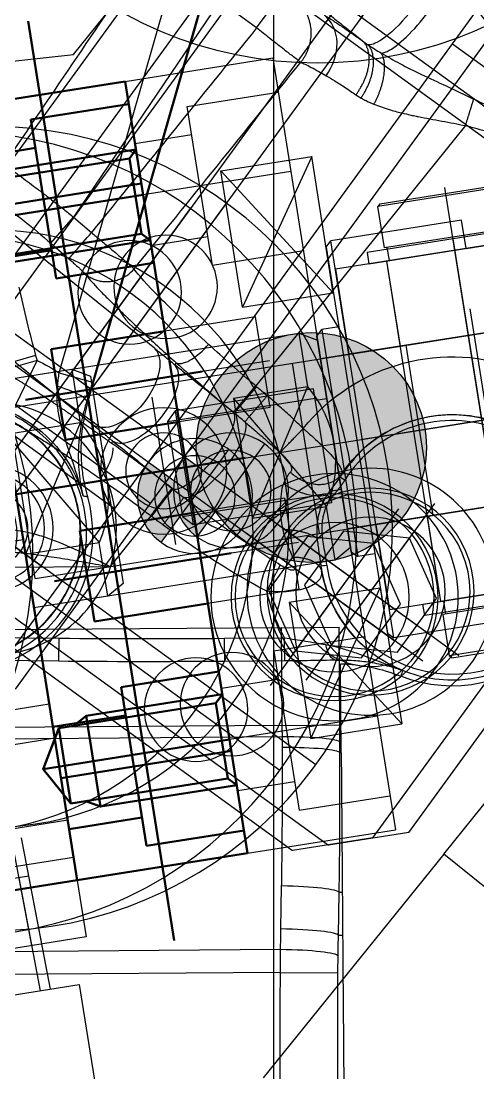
# Model space of a CAD drawing. Header units: millimetres. Extents: x 10462777 to 22643323, y 453826 to 1389191.
# Drawn here: x 11287716.8 to 11287756.5, y 585116.4 to 585207.9 of the extents above; entities that cross this region are included whole.
import ezdxf

# ---------------------------------------------------------------- set-up
doc = ezdxf.new("R2010")
doc.units = ezdxf.units.MM
doc.header["$LTSCALE"] = 200
doc.header["$MEASUREMENT"] = 0
for name, pattern in [('CENTER', [2, 1.25, -0.25, 0.25, -0.25]), ('HIDDEN', [3.75, 2.5, -1.25]), ('PHANTOM', [2.5, 1.25, -0.25, 0.25, -0.25, 0.25, -0.25])]:
    doc.linetypes.add(name, pattern=pattern)
doc.layers.get('0').update_dxf_attribs({"linetype": 'CONTINUOUS'})
for name, color, linetype in [('1', 1, 'CENTER'), ('5', 4, 'CONTINUOUS'), ('CDQ2A50-25DC-A93L', 7, 'CONTINUOUS'), ('CENTER', 1, 'CONTINUOUS'), ('CL', 3, 'CONTINUOUS'), ('DR1431-08-006-000', 7, 'CONTINUOUS'), ('DR1431-08-007-000', 7, 'CONTINUOUS'), ('DR1431-08-008-000', 7, 'CONTINUOUS'), ('DR1431-08-009-000', 7, 'CONTINUOUS'), ('DR1431-08-010-000', 7, 'CONTINUOUS'), ('DR1433-A-002-023-000', 7, 'CONTINUOUS'), ('DR1438-001-008-000', 7, 'CONTINUOUS'), ('DR1501-002-005-002', 7, 'CONTINUOUS'), ('HIDDEN', 7, 'HIDDEN'), ('HL', 2, 'HIDDEN'), ('S12', 7, 'CONTINUOUS'), ('THIN', 3, 'CONTINUOUS')]:
    doc.layers.add(name, color=color, linetype=linetype)
doc.layers.add('DR1431-08-005-000', color=7, linetype='CONTINUOUS', lineweight=50)
doc.layers.add('LAYOUT', color=8, linetype='CONTINUOUS', lineweight=25)

# ---------------------------------------------------------------- blocks, each defined once
blk = doc.blocks.new('A$C63343886')
at = {"layer": 'DR1438-001-008-000'}
for p, q in [((622.734, 584.645, 41.999), (597.734, 584.645, 41.999)), ((622.734, 434.645, 41.999), (622.734, 584.645, 41.999)), ((622.734, 584.645, 41.999), (634.734, 584.645, 41.999))]:
    blk.add_line(p, q, dxfattribs=at)
blk = doc.blocks.new('A$C321A0869')
at = {"layer": '1', "color": 155, "linetype": 'Continuous'}
for p, q in [((161.9, 286.122), (175.728, 248.128)), ((176.447, 246.485), (162.021, 286.122)), ((158.694, 258.125), (158.694, 285.091)), ((172.896, 247.097), (159.067, 285.091)), ((172.896, 247.097), (175.728, 248.128)), ((170.361, 247.124), (167.327, 243.24)), ((170.721, 246.842), (167.686, 242.959)), ((170.361, 247.124), (170.721, 246.842)), ((171.63, 241.898), (170.721, 246.842)), ((410.507, 206.072), (410.507, 236.687)), ((401.949, 206.072), (401.949, 235.354)), ((437.615, 220.598), (414.992, 218.709)), ((437.789, 216.648), (437.615, 220.598)), ((411.98, 218.817), (411.907, 216.756)), ((411.98, 218.817), (414.992, 218.709)), ((414.992, 218.709), (414.919, 216.648)), ((437.789, 216.648), (441.803, 216.824)), ((393.279, 197.167), (384.392, 208.029)), ((398.505, 182.208), (380.407, 204.319)), ((410.717, 203.81), (410.5, 203.81)), ((381.705, 201.718), (385.668, 196.693)), ((384.089, 195.448), (380.126, 200.473)), ((391.927, 176.823), (373.829, 198.935)), ((391.155, 176.195), (373.059, 198.304)), ((398.967, 197.167), (393.279, 197.167)), ((398.968, 197.093), (398.967, 197.167)), ((401.982, 197.15), (398.968, 197.092)), ((413.488, 197.092), (410.474, 197.15)), ((410.476, 197.225), (413.489, 197.167)), ((413.489, 197.167), (413.488, 197.093)), ((442.569, 197.167), (413.489, 197.167)), ((384.089, 195.448), (385.668, 196.693)), ((376.643, 164.7), (357.547, 188.03)), ((375.085, 163.461), (356.146, 186.6)), ((393.129, 184.212), (394.685, 185.486)), ((394.685, 185.486), (397.985, 181.453)), ((396.429, 180.18), (393.129, 184.212)), ((391.927, 176.823), (398.505, 182.208)), ((398.505, 182.208), (401.67, 178.341)), ((396.429, 180.18), (397.985, 181.453)), ((395.091, 172.956), (401.67, 178.341)), ((391.927, 176.823), (395.091, 172.956)), ((390.434, 175.609), (391.155, 176.195)), ((393.286, 171.338), (399.247, 176.217)), ((393.214, 171.427), (393.935, 172.013)), ((393.286, 171.338), (393.214, 171.427)), ((378.064, 165.808), (381.014, 168.102)), ((375.085, 163.461), (378.189, 159.545)), ((380.759, 161.559), (383.709, 163.852)), ((383.882, 163.641), (383.709, 163.852)), ((380.991, 161.275), (380.759, 161.559))]:
    blk.add_line(p, q, dxfattribs=at)
at = {"layer": '1', "color": 155, "linetype": 'Continuous', "extrusion": (0, 0, -1)}
for centre, radius, start, end in [((-173.75, 230.365), 16.754, 79.58259, 87.079), ((-173.75, 230.365), 11.727, 79.58261, 127.51495), ((-413.27, 175.035), 16.578, 89.74274, 162.67563), ((-413.27, 175.035), 11.551, 84.57648, 207.30075), ((-413.27, 175.035), 16.578, 22.77816, 37.8291), ((-413.27, 175.035), 11.551, 343.12477, 40.76765), ((-413.27, 175.035), 12.072, 207.51949, 342.906)]:
    blk.add_arc(centre, radius, start, end, dxfattribs=at)
at = {"layer": '1', "color": 155, "linetype": 'Continuous'}
for centre, radius, start, end in [((173.75, 230.365), 12.072, 282.30196, 51.58255), ((413.27, 175.035), 11.035, 137.03953, 96.82671)]:
    blk.add_arc(centre, radius, start, end, dxfattribs=at)
for centre, major_axis, ratio, start_param, end_param in [((447.474, 207.162), (4.78, 0), 0.267644, 3.42552, 5.851881), ((390.77, 175.88), (-3.153, 3.88), 0.099503, 3.176673, 4.712736), ((390.049, 175.294), (-3.153, 3.88), 0.099503, 3.176673, 4.712736), ((380.629, 167.786), (-3.068, 3.948), 0.099472, 3.176665, 4.7149), ((377.679, 165.493), (-3.068, 3.948), 0.099472, 3.176665, 4.7149), ((376.258, 164.385), (-3.082, 3.937), 0.099481, 3.176668, 4.714543)]:
    blk.add_ellipse(centre, major_axis=major_axis, ratio=ratio, start_param=start_param, end_param=end_param, dxfattribs=at)
for points, degree in [([(165.688, 251.059), (167.278, 249.705), (168.778, 248.36), (170.361, 247.124)], 3), ([(176.317, 246.483), (176.447, 246.485)], 1), ([(162.825, 231.917), (162.751, 231.398), (162.678, 230.361), (162.79, 228.79), (163.123, 227.258), (163.67, 225.785), (164.419, 224.405), (165.356, 223.145), (166.462, 222.03), (167.715, 221.083), (169.089, 220.322), (170.556, 219.764), (172.088, 219.418), (173.654, 219.293), (175.221, 219.391), (176.759, 219.71), (178.236, 220.242), (179.623, 220.979), (180.892, 221.904), (182.017, 223), (182.976, 224.243), (183.749, 225.61), (184.321, 227.072), (184.68, 228.601), (184.82, 230.165), (184.737, 231.733), (184.433, 233.274), (183.914, 234.756), (183.19, 236.15), (182.277, 237.427), (181.192, 238.563), (179.957, 239.533), (178.598, 240.319), (177.141, 240.905), (175.616, 241.278), (174.052, 241.432), (172.485, 241.364), (170.938, 241.073), (169.952, 240.739), (169.468, 240.535)], 3), ([(180.891, 239.667), (181.011, 239.718), (181.131, 239.771), (181.251, 239.823)], 3), ([(437.273, 228.161), (429.766, 227.534), (422.259, 226.908), (414.752, 226.281)], 3), ([(414.752, 226.281), (414.765, 226.157), (414.789, 225.864), (414.825, 225.291), (414.859, 224.597), (414.89, 223.794), (414.919, 222.896), (414.944, 221.92), (414.965, 220.884), (414.981, 219.807), (414.989, 219.075), (414.992, 218.709)], 3), ([(411.976, 223.561), (412.014, 223.213), (412.057, 221.902), (412.017, 219.845), (411.98, 218.817)], 3), ([(411.907, 216.756), (411.902, 216.629), (411.892, 216.38), (411.873, 216.012), (411.852, 215.673), (411.829, 215.371), (411.805, 215.119), (411.781, 214.924), (411.766, 214.839), (411.758, 214.807)], 3), ([(437.789, 216.648), (430.165, 216.648), (422.542, 216.648), (414.919, 216.648)], 3), ([(411.758, 214.807), (411.715, 214.628), (411.629, 214.191), (411.494, 213.291), (411.357, 212.167), (411.221, 210.833), (411.087, 209.309), (410.957, 207.616), (410.832, 205.773), (410.755, 204.477), (410.717, 203.81)], 3), ([(414.77, 211.778), (422.47, 211.778), (430.171, 211.778), (437.871, 211.778)], 3), ([(442.696, 208.784), (442.708, 208.585), (442.72, 208.386), (442.731, 208.187)], 3), ([(401.956, 203.81), (401.949, 204.965), (401.949, 206.072)], 2), ([(438.678, 206.27), (438.683, 206.212), (438.694, 206.097), (438.715, 205.921), (438.732, 205.803), (438.741, 205.744)], 3), ([(401.644, 205.421), (401.692, 204.635), (401.739, 203.81)], 2), ([(438.741, 205.744), (438.761, 205.621), (438.807, 205.369), (438.9, 204.968), (438.979, 204.683), (439.023, 204.537)], 3), ([(401.706, 203.687), (401.724, 203.729), (401.735, 203.77), (401.739, 203.81)], 3), ([(401.739, 203.81), (401.956, 203.81)], 1), ([(413.489, 197.167), (413.532, 199.025), (413.613, 200.883), (413.729, 202.613)], 3), ([(445.412, 195.777), (445.18, 196.516), (444.985, 197.283), (444.811, 198.061)], 3), ([(399.001, 195.838), (398.997, 195.976), (398.988, 196.252), (398.977, 196.67), (398.971, 196.951), (398.968, 197.093)], 3), ([(401.981, 197.221), (401.981, 197.197), (401.981, 197.174), (401.981, 197.15)], 3), ([(401.981, 197.15), (401.986, 196.746), (401.993, 196.342), (402.001, 195.937)], 3), ([(410.455, 195.937), (410.463, 196.342), (410.469, 196.746), (410.474, 197.15)], 3), ([(410.474, 197.15), (410.474, 197.174), (410.474, 197.197), (410.474, 197.221)], 3), ([(413.488, 197.093), (413.485, 196.951), (413.479, 196.67), (413.468, 196.252), (413.459, 195.976), (413.455, 195.838)], 3), ([(443.87, 194.47), (443.717, 194.728), (443.415, 195.272), (442.982, 196.172), (442.705, 196.826), (442.569, 197.167)], 3), ([(385.668, 196.693), (388.636, 192.929), (391.649, 189.197), (394.685, 185.486)], 3), ([(393.129, 184.212), (389.903, 188.156), (386.715, 192.118), (384.089, 195.448)], 3), ([(400.176, 185.202), (399.969, 186.213), (399.607, 188.348), (399.202, 191.88), (399.05, 194.479), (399.001, 195.838)], 3), ([(413.196, 191.613), (413.237, 192.063), (413.311, 192.977), (413.397, 194.381), (413.438, 195.348), (413.455, 195.838)], 3), ([(409.541, 190.113), (409.226, 190.123), (408.826, 190.083), (408.37, 189.939)], 3), ([(405.213, 187.48), (404.694, 186.797), (404.262, 186.062), (403.894, 185.316)], 3), ([(409.976, 185.92), (409.956, 185.92), (409.916, 185.918), (409.848, 185.914), (409.772, 185.908), (409.688, 185.898), (409.596, 185.886), (409.497, 185.87), (409.388, 185.849), (409.271, 185.823), (409.145, 185.791), (409.01, 185.752), (408.865, 185.705), (408.71, 185.649), (408.543, 185.581), (408.366, 185.5), (408.176, 185.404), (407.975, 185.291), (407.762, 185.157), (407.54, 185), (407.309, 184.819), (407.072, 184.61), (406.911, 184.45), (406.83, 184.365)], 3), ([(411.899, 186.491), (411.277, 186.416), (410.636, 186.427), (409.963, 186.381)], 3), ([(412.178, 186.534), (412.085, 186.52), (411.992, 186.505), (411.899, 186.49)], 3), ([(411.958, 185.991), (411.931, 186.222), (411.901, 186.482), (411.899, 186.491)], 3), ([(406.83, 184.365), (406.667, 184.193), (406.333, 183.825), (405.787, 183.204), (405.399, 182.773), (405.195, 182.555)], 3), ([(404.827, 182.898), (404.725, 182.791), (404.623, 182.684), (404.522, 182.578)], 3), ([(404.935, 183.017), (404.899, 182.977), (404.863, 182.937), (404.827, 182.898)], 3), ([(405.195, 182.555), (405.006, 182.731), (404.833, 182.892), (404.827, 182.898)], 3), ([(399.278, 176.758), (399.045, 177.033), (398.574, 177.59), (397.85, 178.456), (397.128, 179.328), (396.66, 179.897), (396.429, 180.18)], 3), ([(391.155, 176.195), (391.241, 176.264), (391.412, 176.404), (391.669, 176.613), (391.841, 176.753), (391.927, 176.823)], 3), ([(399.281, 176.235), (400.381, 174.804), (401.198, 173.221), (401.731, 171.486)], 3), ([(381.014, 168.102), (381.35, 168.363), (382.033, 168.896), (383.115, 169.746), (384.184, 170.59), (385.234, 171.424), (386.276, 172.256), (387.318, 173.091), (388.373, 173.941), (389.436, 174.799), (390.105, 175.342), (390.434, 175.609)], 3), ([(393.935, 172.013), (394.063, 172.117), (394.32, 172.326), (394.706, 172.641), (394.963, 172.851), (395.091, 172.956)], 3), ([(383.709, 163.852), (384.049, 164.116), (384.743, 164.657), (385.837, 165.517), (386.916, 166.37), (387.975, 167.211), (389.025, 168.049), (390.075, 168.891), (391.139, 169.747), (392.209, 170.611), (392.884, 171.159), (393.214, 171.427)], 3), ([(402.216, 171.682), (402.054, 171.617), (401.893, 171.552), (401.731, 171.486)], 3), ([(376.643, 164.7), (376.803, 164.825), (377.122, 165.075), (377.596, 165.444), (377.908, 165.688), (378.064, 165.808)], 3), ([(375.085, 163.461), (375.258, 163.599), (375.604, 163.875), (376.124, 164.289), (376.47, 164.563), (376.643, 164.7)], 3), ([(364.951, 155.288), (365.406, 155.661), (366.333, 156.418), (367.811, 157.621), (369.268, 158.801), (370.711, 159.966), (372.149, 161.121), (373.604, 162.284), (374.589, 163.068), (375.085, 163.461)], 3), ([(383.882, 163.641), (380.991, 161.275)], 1), ([(379.352, 160.461), (379.51, 160.585), (379.826, 160.832), (380.296, 161.198), (380.605, 161.439), (380.759, 161.559)], 3), ([(378.189, 159.545), (378.318, 159.647), (378.577, 159.852), (378.964, 160.157), (379.223, 160.36), (379.352, 160.461)], 3)]:
    blk.add_open_spline(points, degree=degree, dxfattribs=at)
for points, degree, knots in [([(176.317, 246.483), (176.22, 246.757), (176.028, 247.302), (175.828, 247.853), (175.728, 248.128)], 3, [0, 0, 0, 0, 0.5023, 1, 1, 1, 1]), ([(173.474, 246.076), (173.377, 246.245), (173.184, 246.582), (172.992, 246.926), (172.896, 247.097)], 3, [0, 0, 0, 0, 0.501718, 1, 1, 1, 1]), ([(176.317, 246.483), (176.24, 246.595), (175.914, 246.637), (174.829, 246.481), (174.106, 246.29), (173.474, 246.076)], 3, [0, 0, 0, 0, 0.5, 0.5, 1, 1, 1, 1]), ([(180.891, 239.666), (180.598, 239.928), (180.042, 240.425), (179.083, 241.476), (178.129, 242.738), (177.272, 244.232), (176.711, 245.422), (176.443, 246.145), (176.317, 246.483)], 3, [0, 0, 0, 0, 0.178685, 0.339713, 0.613182, 0.790097, 0.901881, 1, 1, 1, 1]), ([(181.251, 239.823), (180.876, 240.138), (180.147, 240.751), (179.197, 241.766), (178.211, 243.017), (177.234, 244.563), (176.708, 245.847), (176.447, 246.485)], 3, [0, 0, 0, 0, 0.176679, 0.343462, 0.500349, 0.751437, 1, 1, 1, 1]), ([(180.891, 239.666), (180.201, 240.196), (178.846, 241.235), (177.096, 242.434), (175.793, 243.437), (174.905, 244.228), (174.115, 245.077), (173.684, 245.75), (173.474, 246.076)], 3, [0, 0, 0, 0, 0.271062, 0.532432, 0.660362, 0.776649, 0.891359, 1, 1, 1, 1]), ([(162.328, 231.99), (162.29, 231.676), (162.216, 231.049), (162.204, 230.1), (162.263, 229.155), (162.538, 227.286), (163.317, 225.159), (165.443, 222.044), (169.588, 218.906), (176.905, 218.364), (182.342, 222.005), (184.457, 225.791), (185.525, 229.507), (185.119, 234.553), (181.668, 239.345), (177.913, 241.284), (174.88, 241.93), (172.769, 241.937), (170.732, 241.546), (169.762, 241.182), (169.277, 241)], 3, [0, 0, 0, 0, 0.015776, 0.031543, 0.047309, 0.063075, 0.125873, 0.15798, 0.251061, 0.374968, 0.498875, 0.553833, 0.589053, 0.691361, 0.793668, 0.870126, 0.89669, 0.94831, 0.974178, 1, 1, 1, 1]), ([(411.907, 216.756), (411.947, 216.754), (412.289, 216.742), (413.396, 216.702), (414.155, 216.675), (414.919, 216.648)], 3, [0, 0, 0, 0, 0.5, 0.5, 1, 1, 1, 1]), ([(414.919, 216.648), (414.914, 216.315), (414.903, 215.615), (414.88, 214.555), (414.857, 213.692), (414.834, 212.976), (414.812, 212.428), (414.789, 212.006), (414.776, 211.846), (414.77, 211.778)], 3, [0, 0, 0, 0, 0.150487, 0.317086, 0.49978, 0.601493, 0.749908, 0.893695, 1, 1, 1, 1]), ([(437.871, 211.778), (437.867, 211.861), (437.859, 212.049), (437.844, 212.616), (437.825, 213.614), (437.804, 215.042), (437.794, 216.145), (437.789, 216.648)], 3, [0, 0, 0, 0, 0.126899, 0.286306, 0.500624, 0.772475, 1, 1, 1, 1]), ([(400.698, 214.807), (400.827, 214.268), (401.03, 212.748), (401.167, 211.517), (401.302, 210.087), (401.435, 208.475), (401.571, 206.581), (401.642, 205.453), (401.644, 205.421)], 2, [0, 0, 0, 0.278702, 0.418053, 0.557404, 0.696755, 0.836106, 0.995364, 1, 1, 1]), ([(438.35, 209.331), (439.293, 209.369), (440.402, 209.729), (441.975, 211.063), (442.368, 211.981), (442.364, 212.751)], 3, [0, 0, 0, 0, 0.5, 0.5, 1, 1, 1, 1]), ([(442.364, 212.751), (442.396, 212.462), (442.458, 211.883), (442.545, 210.918), (442.625, 209.892), (442.672, 209.153), (442.696, 208.784)], 3, [0, 0, 0, 0, 0.250094, 0.499935, 0.750055, 1, 1, 1, 1]), ([(442.661, 212.751), (442.667, 212.283), (442.678, 211.313), (442.688, 210.059), (442.694, 209.202), (442.696, 208.868), (442.696, 208.784)], 3, [0, 0, 0, 0, 0.374111, 0.758018, 0.939401, 1, 1, 1, 1]), ([(397.686, 211.778), (397.725, 211.64), (397.81, 211.29), (397.942, 210.565), (398.081, 209.62), (398.22, 208.494), (398.357, 207.204), (398.489, 205.767), (398.613, 204.231), (398.691, 203.15), (398.727, 202.613)], 3, [0, 0, 0, 0, 0.115247, 0.242292, 0.369963, 0.497456, 0.624523, 0.751811, 0.879371, 1, 1, 1, 1]), ([(413.729, 202.613), (413.879, 204.84), (414.053, 206.855), (414.414, 210.027), (414.599, 211.181), (414.77, 211.778)], 3, [0, 0, 0, 0, 0.5, 0.5, 1, 1, 1, 1]), ([(437.871, 211.778), (437.906, 211.664), (437.984, 211.38), (438.106, 210.811), (438.23, 210.115), (438.312, 209.587), (438.35, 209.331)], 3, [0, 0, 0, 0, 0.237087, 0.504555, 0.77434, 1, 1, 1, 1]), ([(438.35, 209.331), (438.39, 209.054), (438.472, 208.434), (438.583, 207.41), (438.649, 206.648), (438.678, 206.27)], 3, [0, 0, 0, 0, 0.320604, 0.675695, 1, 1, 1, 1]), ([(452.085, 208.016), (451.877, 207.818), (451.431, 207.585), (449.732, 207.204), (448.443, 207.072), (445.841, 207.12), (444.634, 207.297), (443.153, 207.737), (442.833, 207.984), (442.731, 208.187)], 3, [0, 0, 0, 0, 0.25, 0.25, 0.5, 0.5, 0.75, 0.75, 1, 1, 1, 1]), ([(442.731, 208.187), (442.751, 207.966), (442.791, 207.508), (442.853, 207.044), (442.885, 206.804)], 3, [0, 0, 0, 0, 0.482296, 1, 1, 1, 1]), ([(387.139, 207.053), (387.311, 206.84), (387.797, 206.218), (388.587, 205.129), (389.509, 203.742), (390.439, 202.234), (391.378, 200.617), (392.326, 198.915), (392.959, 197.754), (393.279, 197.167), (393.279, 197.167)], 3, [0, 0, 0, 0, 0.073685, 0.211548, 0.356158, 0.508079, 0.667126, 0.831988, 0.999997, 1, 1, 1, 1]), ([(393.279, 197.167), (393.194, 197.582), (392.986, 198.593), (392.551, 200.547), (391.998, 202.53), (391.342, 204.158), (390.762, 205.282), (390.17, 206.203), (389.682, 206.758), (389.474, 206.997)], 3, [0, 0, 0, 0, 0.111199, 0.270462, 0.529042, 0.66964, 0.771745, 0.902233, 1, 1, 1, 1]), ([(410.507, 206.072), (410.462, 205.671), (410.228, 205.158), (408.823, 204.205), (407.569, 203.81), (404.886, 203.81), (403.632, 204.206), (402.228, 205.158), (401.994, 205.671), (401.949, 206.072)], 3, [0, 0, 0, 0, 0.25, 0.25, 0.5, 0.5, 0.75, 0.75, 1, 1, 1, 1]), ([(410.5, 203.81), (410.502, 204.143), (410.506, 204.912), (410.506, 205.652), (410.507, 206.072)], 3, [0, 0, 0, 0, 0.432935, 1, 1, 1, 1]), ([(442.885, 206.804), (442.984, 206.2), (443.192, 204.918), (443.653, 202.859), (444.222, 200.548), (444.607, 198.922), (444.811, 198.061)], 3, [0, 0, 0, 0, 0.207612, 0.440698, 0.703904, 1, 1, 1, 1]), ([(450.713, 201.086), (450.808, 201.622), (450.987, 202.64), (451.289, 204.096), (451.566, 205.411), (451.736, 206.236), (451.816, 206.628)], 3, [0, 0, 0, 0, 0.289191, 0.549958, 0.786349, 1, 1, 1, 1]), ([(439.023, 204.537), (439.168, 204.101), (439.427, 203.325), (439.888, 202.293), (440.244, 201.556), (440.468, 201.113), (440.886, 200.302), (441.417, 199.333), (442.089, 198.1), (442.409, 197.477), (442.569, 197.167)], 3, [0, 0, 0, 0, 0.181133, 0.321827, 0.422251, 0.482479, 0.502581, 0.752613, 0.876758, 1, 1, 1, 1]), ([(398.727, 202.613), (399.416, 202.646), (400.223, 202.785), (401.116, 203.137), (401.349, 203.279), (401.506, 203.423)], 3, [0, 0, 0, 0, 0.656412, 0.656412, 1, 1, 1, 1]), ([(401.98, 197.225), (401.967, 197.811), (401.942, 198.966), (401.886, 200.658), (401.82, 202.276), (401.765, 203.303), (401.739, 203.81)], 3, [0, 0, 0, 0, 0.26076, 0.514336, 0.76076, 1, 1, 1, 1]), ([(401.956, 203.81), (402.001, 203.459), (402.234, 203.01), (403.636, 202.177), (404.889, 201.831), (407.567, 201.831), (408.82, 202.177), (410.222, 203.01), (410.455, 203.459), (410.5, 203.81)], 3, [0, 0, 0, 0, 0.25, 0.25, 0.5, 0.5, 0.75, 0.75, 1, 1, 1, 1]), ([(401.956, 203.81), (401.96, 203.117), (401.967, 201.679), (401.976, 199.477), (401.98, 197.963), (401.981, 197.221)], 3, [0, 0, 0, 0, 0.332217, 0.675766, 1, 1, 1, 1]), ([(410.474, 197.221), (410.477, 198.011), (410.481, 199.559), (410.489, 201.76), (410.496, 203.136), (410.5, 203.81)], 3, [0, 0, 0, 0, 0.347445, 0.680797, 1, 1, 1, 1]), ([(410.717, 203.81), (410.7, 203.481), (410.665, 202.832), (410.623, 201.93), (410.589, 201.121), (410.551, 200.103), (410.518, 199.06), (410.491, 197.999), (410.481, 197.48), (410.476, 197.225)], 3, [0, 0, 0, 0, 0.155836, 0.307398, 0.418147, 0.526375, 0.769316, 0.886196, 1, 1, 1, 1]), ([(410.717, 203.81), (410.743, 203.553), (411.061, 203.247), (412.233, 202.785), (413.04, 202.646), (413.729, 202.613)], 3, [0, 0, 0, 0, 0.5, 0.5, 1, 1, 1, 1]), ([(398.727, 202.613), (398.755, 202.192), (398.81, 201.3), (398.878, 199.91), (398.931, 198.515), (398.957, 197.597), (398.967, 197.167)], 3, [0, 0, 0, 0, 0.243524, 0.506037, 0.768426, 1, 1, 1, 1]), ([(398.967, 197.167), (399.657, 197.18), (400.458, 197.196), (401.624, 197.218), (401.944, 197.224), (401.98, 197.225)], 3, [0, 0, 0, 0, 0.5, 0.5, 1, 1, 1, 1]), ([(401.981, 197.221), (402.005, 197.091), (402.151, 196.874), (402.634, 196.588), (403.191, 196.379), (403.881, 196.209), (404.654, 196.088), (405.321, 196.031), (405.847, 196.01), (406.228, 196.005), (406.609, 196.01), (407.135, 196.031), (407.803, 196.088), (408.575, 196.209), (409.265, 196.379), (409.822, 196.588), (410.305, 196.874), (410.45, 197.091), (410.474, 197.221), (410.474, 197.221)], 3, [0, 0, 0, 0, 0.108465, 0.17372, 0.238976, 0.304231, 0.369487, 0.434742, 0.46737, 0.499997, 0.532625, 0.565253, 0.630508, 0.695763, 0.761019, 0.826274, 0.89153, 0.999995, 1, 1, 1, 1]), ([(410.476, 197.225), (410.476, 197.217), (410.475, 197.2), (410.475, 197.175), (410.474, 197.158), (410.474, 197.15)], 3, [0, 0, 0, 0, 0.332845, 0.666423, 1, 1, 1, 1]), ([(402.688, 185.712), (402.651, 186.018), (402.547, 186.901), (402.402, 188.354), (402.265, 190.051), (402.159, 191.69), (402.083, 193.248), (402.032, 194.654), (402.009, 195.539), (402.001, 195.937)], 3, [0, 0, 0, 0, 0.090727, 0.261467, 0.428327, 0.589125, 0.741675, 0.883772, 1, 1, 1, 1]), ([(410.455, 195.937), (410.343, 195.623), (409.839, 195.324), (408.296, 194.902), (407.264, 194.782), (405.192, 194.782), (404.16, 194.902), (402.617, 195.324), (402.113, 195.623), (402.001, 195.937)], 3, [0, 0, 0, 0, 0.25, 0.25, 0.5, 0.5, 0.75, 0.75, 1, 1, 1, 1]), ([(410.455, 195.937), (410.447, 195.58), (410.427, 194.76), (410.381, 193.43), (410.334, 192.433), (410.304, 191.899), (410.303, 191.875)], 3, [0, 0, 0, 0, 0.263693, 0.604709, 0.982428, 1, 1, 1, 1]), ([(410.303, 191.875), (410.298, 191.794), (410.286, 191.612), (410.259, 191.339), (410.218, 191.066), (410.165, 190.817), (410.097, 190.598), (410.013, 190.415), (409.913, 190.272), (409.796, 190.172), (409.671, 190.12), (409.582, 190.112), (409.541, 190.113)], 3, [0, 0, 0, 0, 0.081789, 0.183685, 0.285414, 0.387121, 0.489471, 0.592749, 0.697109, 0.802958, 0.910635, 1, 1, 1, 1]), ([(413.196, 191.613), (413.182, 191.285), (413.157, 190.648), (413.072, 189.421), (412.912, 188.043), (412.668, 187.1), (412.415, 186.649), (412.26, 186.574), (412.178, 186.534)], 3, [0, 0, 0, 0, 0.126108, 0.24492, 0.490923, 0.741624, 0.86479, 1, 1, 1, 1]), ([(408.37, 189.939), (407.822, 189.766), (407.254, 189.379), (406.173, 188.539), (405.653, 188.058), (405.213, 187.48)], 3, [0, 0, 0, 0, 0.5, 0.5, 1, 1, 1, 1]), ([(409.963, 186.381), (409.629, 186.602), (409.23, 187.088), (408.61, 188.446), (408.415, 189.275), (408.37, 189.939)], 3, [0, 0, 0, 0, 0.5, 0.5, 1, 1, 1, 1]), ([(404.827, 182.898), (404.605, 182.647), (404.16, 182.144), (403.579, 181.32), (403.067, 180.453), (402.204, 178.642), (401.665, 176.301), (401.806, 172.299), (403.858, 167.144), (410.435, 162.831), (417.026, 163.671), (420.164, 165.731), (421.795, 167.163), (423.324, 169.075), (424.573, 172.063), (424.955, 175.281), (424.438, 178.48), (423.063, 181.413), (420.935, 183.86), (418.22, 185.612), (415.116, 186.614), (412.972, 186.532), (411.899, 186.49)], 3, [0, 0, 0, 0, 0.015749, 0.031496, 0.047242, 0.062989, 0.125674, 0.15723, 0.250571, 0.37404, 0.497508, 0.536203, 0.549336, 0.59941, 0.649484, 0.699558, 0.749631, 0.799705, 0.849779, 0.899853, 0.949926, 1, 1, 1, 1]), ([(409.963, 186.381), (409.809, 186.361), (409.419, 186.311), (408.686, 186.101), (407.886, 185.738), (407.113, 185.241), (406.704, 184.871), (406.496, 184.683)], 3, [0, 0, 0, 0, 0.118976, 0.30207, 0.578785, 0.785731, 1, 1, 1, 1]), ([(411.958, 185.991), (411.533, 185.942), (410.981, 185.931), (410.812, 185.928), (410.155, 185.925), (409.976, 185.92)], 2, [0, 0, 0, 0.5, 0.5, 0.75, 1, 1, 1]), ([(404.522, 182.578), (404.396, 182.481), (404.154, 182.296), (403.531, 182.242), (402.593, 182.575), (401.542, 183.458), (400.74, 184.381), (400.367, 184.924), (400.176, 185.202)], 3, [0, 0, 0, 0, 0.147286, 0.281976, 0.522382, 0.751835, 0.872529, 1, 1, 1, 1]), ([(403.894, 185.316), (403.816, 185.165), (403.673, 184.886), (403.45, 184.594), (403.236, 184.453), (403.043, 184.526), (402.911, 184.74), (402.77, 185.133), (402.722, 185.471), (402.688, 185.712)], 3, [0, 0, 0, 0, 0.206087, 0.37929, 0.480391, 0.564515, 0.647934, 0.7497, 1, 1, 1, 1]), ([(406.496, 184.683), (406.227, 184.402), (405.7, 183.852), (405.186, 183.291), (404.935, 183.017)], 3, [0, 0, 0, 0, 0.511248, 1, 1, 1, 1]), ([(397.985, 181.453), (398.139, 181.19), (398.453, 180.657), (398.907, 179.864), (399.355, 179.066), (399.637, 178.55), (399.783, 178.285)], 3, [0, 0, 0, 0, 0.243773, 0.494256, 0.740125, 1, 1, 1, 1]), ([(399.278, 176.758), (399.171, 176.908), (399.159, 177.152), (399.354, 177.714), (399.555, 178.023), (399.783, 178.285)], 3, [0, 0, 0, 0, 0.5, 0.5, 1, 1, 1, 1]), ([(399.783, 178.285), (399.948, 177.958), (400.296, 177.273), (400.726, 176.192), (401.191, 174.881), (401.672, 173.363), (402.034, 172.244), (402.216, 171.682)], 3, [0, 0, 0, 0, 0.14805, 0.310643, 0.487571, 0.742096, 1, 1, 1, 1]), ([(399.278, 176.758), (399.411, 176.599), (399.711, 176.239), (400.282, 175.476), (400.965, 174.428), (401.525, 173.365), (401.94, 172.433), (402.122, 171.937), (402.216, 171.682)], 3, [0, 0, 0, 0, 0.088543, 0.199866, 0.431226, 0.69685, 0.843594, 1, 1, 1, 1]), ([(393.286, 171.338), (392.717, 170.873), (391.578, 169.94), (389.885, 168.554), (387.969, 166.986), (386.284, 165.607), (384.853, 164.435), (384.199, 163.901), (383.882, 163.641)], 3, [0, 0, 0, 0, 0.17294, 0.346156, 0.518724, 0.769178, 0.88771, 1, 1, 1, 1]), ([(380.991, 161.275), (380.494, 160.868), (379.496, 160.052), (377.589, 158.49), (375.077, 156.434), (372.467, 154.298), (370.184, 152.43), (369.028, 151.483), (368.452, 151.011)], 3, [0, 0, 0, 0, 0.131431, 0.263724, 0.477084, 0.736285, 0.86871, 1, 1, 1, 1]), ([(368.116, 151.421), (370.375, 153.27), (373.884, 156.115), (377.104, 158.685), (378.189, 159.545)], 3, [0, 0, 0, 0, 0.646113, 1, 1, 1, 1])]:
    blk.add_open_spline(points, degree=degree, knots=knots, dxfattribs=at)
for points, weights in [([(441.886, 215.85), (441.956, 213.517), (440.279, 211.815), (437.871, 211.778)], [1.17880138624, 0.940399557335, 0.940399537921, 1.178801328]), ([(414.77, 211.778), (412.975, 211.804), (411.72, 213.067), (411.758, 214.807)], [1.17683013248, 0.941056590107, 0.941056622505, 1.17683022968]), ([(438.678, 206.27), (440.973, 206.359), (442.63, 207.388), (442.696, 208.784)], [1.17264507664, 0.947803610084, 0.942576073738, 1.1569624676]), ([(438.741, 205.744), (440.949, 205.931), (442.557, 206.925), (442.731, 208.187)], [1.14164781483, 0.945394517188, 0.953073187444, 1.1646838256]), ([(439.023, 204.537), (440.997, 204.891), (442.499, 205.786), (442.885, 206.804)], [1.10441490978, 0.950572235322, 0.966730917955, 1.15289095768]), ([(442.569, 197.167), (443.368, 197.485), (444.145, 197.796), (444.811, 198.061)], [1.12724103926, 1.04740467534, 1.00513782343, 1.00044048354]), ([(401.98, 197.225), (401.98, 197.2), (401.981, 197.175), (401.981, 197.15)], [1, 0.999999996735, 0.999999996735, 1]), ([(399.001, 195.838), (400.633, 195.892), (401.835, 195.932), (402.001, 195.937)], [1.13677558474, 0.947225668207, 0.954691017185, 1.15917163168]), ([(410.455, 195.937), (410.621, 195.932), (411.823, 195.892), (413.455, 195.838)], [1.1591709259, 0.954689924205, 0.947225807743, 1.13677857652]), ([(410.303, 191.875), (410.678, 191.841), (411.782, 191.741), (413.196, 191.613)], [1.14770649688, 0.975302150135, 0.953821727208, 1.0832652281]), ([(409.541, 190.113), (409.333, 188.028), (410.515, 186.423), (412.178, 186.534)], [1.23815567575, 0.920614320793, 0.920614774749, 1.23815703762]), ([(406.496, 184.683), (406.511, 185.402), (406.02, 186.464), (405.213, 187.48)], [1.08268593101, 0.96184159346, 0.973456494195, 1.11753063321]), ([(409.976, 185.92), (409.97, 186.126), (409.966, 186.298), (409.963, 186.381)], [1.08868602368, 0.970433348421, 0.970437992289, 1.08869995528]), ([(400.176, 185.202), (401.244, 185.419), (402.148, 185.602), (402.688, 185.712)], [1.02002547872, 0.970417450114, 1.01297787363, 1.14770674927]), ([(403.894, 185.316), (404.698, 184.355), (404.975, 183.369), (404.608, 182.709)], [1.11753226196, 0.975984753309, 0.962289569232, 1.07644670973]), ([(406.83, 184.365), (406.684, 184.504), (406.557, 184.625), (406.496, 184.683)], [1.16389794695, 1.00153900661, 0.959805855056, 1.03869849229]), ([(404.608, 182.709), (404.582, 182.662), (404.553, 182.619), (404.522, 182.578)], [1.07644669542, 1.08549662296, 1.0953500632, 1.10600701616])]:
    blk.add_rational_spline(points, weights, degree=3, dxfattribs=at)
blk = doc.blocks.new('A$C3D036A4C')
at = {"layer": 'DR1501-002-005-002'}
h = blk.add_hatch(color=256, dxfattribs=at)
h.dxf.hatch_style = 1
h.paths.add_polyline_path([(20, 65), (20, 63.5, -0.414214), (23.5, 60), (25, 60, 0.414214)])
h.paths.add_polyline_path([(20, 63.5), (20, 60), (23.5, 60, 0.414214)], flags=17)
h.paths.add_polyline_path([(20, 60), (16.5, 60, 0.414214), (20, 56.5)], flags=17)
h.paths.add_polyline_path([(16.5, 60), (15, 60, 0.414214), (20, 55), (20, 56.5, -0.414214)])
at = {"layer": 'CL'}
for p, q in [((20, 8.5), (20, 81.5)), ((13.5, 75), (26.5, 75)), ((15, 60), (25, 60)), ((0, 45), (100, 45))]:
    blk.add_line(p, q, dxfattribs=at)
at = {"layer": 'DR1501-002-005-002'}
for p, q in [((5, 90), (0, 85)), ((5, 90), (95, 90)), ((0, 5), (0, 85)), ((60, 26), (60, 64)), ((60, 55), (100, 55)), ((5, 0), (0, 5))]:
    blk.add_line(p, q, dxfattribs=at)
for centre, radius in [((20, 75), 6.5), ((20, 60), 3.5)]:
    blk.add_circle(centre, radius, dxfattribs=at)
at = {"layer": 'HL'}
blk.add_circle((20, 60), 5, dxfattribs=at)
blk = doc.blocks.new('A$C148D47CC')
at = {"layer": 'CL'}
for p, q in [((10, 4.5), (10, 15.5)), ((0, 10), (175, 10))]:
    blk.add_line(p, q, dxfattribs=at)
at = {"layer": 'DR1501-002-005-002'}
for p, q in [((0, 20), (175, 20)), ((20, 0), (20, 20)), ((0, 0), (175, 0))]:
    blk.add_line(p, q, dxfattribs=at)
blk.add_circle((10, 10), 3.3, dxfattribs=at)
at = {"layer": 'HL'}
blk.add_circle((10, 10), 5.5, dxfattribs=at)
blk = doc.blocks.new('A$C69DB7109')
at = {"layer": 'CL'}
blk.add_line((-10, -45), (130, -45), dxfattribs=at)
at = {"layer": 'DR1501-002-005-002'}
for q in [(-5, -5), (30, -35)]:
    blk.add_line((-5, -35), q, dxfattribs=at)
blk = doc.blocks.new('A$C46232C3D')
at = {"layer": 'CENTER'}
for p, q in [((3.5, 7.5), (2.35, 7.5)), ((41.5, 7.5), (42.65, 7.5))]:
    blk.add_line(p, q, dxfattribs=at)
at = {"layer": 'CL'}
for p, q in [((22.5, 15), (22.5, 0)), ((0, 7.5), (45, 7.5))]:
    blk.add_line(p, q, dxfattribs=at)
at = {"layer": 'DR1501-002-005-002'}
for p, q in [((0.5, 15), (0, 14.5)), ((2.35, 15), (0.5, 15)), ((0.5, 15), (0.5, 0)), ((2.35, 0), (2.35, 15)), ((3.5, 14.65), (2.35, 14.65)), ((41.5, 15), (3.5, 15)), ((3.5, 15), (3.5, 0)), ((3.5, 15), (3.5, 0)), ((41.5, 15), (41.5, 0)), ((41.5, 15), (41.5, 0)), ((41.5, 14.65), (42.65, 14.65)), ((44.5, 15), (42.65, 15)), ((42.65, 0), (42.65, 15)), ((45, 14.5), (44.5, 15)), ((44.5, 0), (44.5, 15)), ((0, 14.5), (0, 0.5)), ((45, 0.5), (45, 14.5)), ((0, 0.5), (0.5, 0)), ((3.5, 0.35), (2.35, 0.35)), ((41.5, 0.35), (42.65, 0.35)), ((44.5, 0), (45, 0.5)), ((0.5, 0), (2.35, 0)), ((3.5, 0), (41.5, 0)), ((42.65, 0), (44.5, 0))]:
    blk.add_line(p, q, dxfattribs=at)
blk = doc.blocks.new('A$C212748E0')
at = {"layer": 'CENTER'}
blk.add_line((9.25, 1), (9.25, 0), dxfattribs=at)
at = {"layer": 'DR1501-002-005-002'}
for p, q in [((0, 1), (19.823, 1)), ((0, 0), (0, 1)), ((2.1, 1), (2.1, 0)), ((16.4, 1), (16.4, 0)), ((19.823, 1), (19.823, 0)), ((19.823, 0), (0, 0))]:
    blk.add_line(p, q, dxfattribs=at)
blk = doc.blocks.new('A$C1D410D33')
at = {"layer": 'DR1501-002-005-002', "rotation": 90}
blk.add_blockref('A$C46232C3D', (16.75, 0), dxfattribs=at)
at = {"layer": 'DR1501-002-005-002'}
for p in [(0, 41.5), (0, 2.5)]:
    blk.add_blockref('A$C212748E0', p, dxfattribs=at)
blk = doc.blocks.new('A$C4F800965')
at = {"layer": 'CL'}
for p, q in [((35, 70), (35, 0)), ((0, 35), (70, 35))]:
    blk.add_line(p, q, dxfattribs=at)
blk.add_circle((35, 35), 26, dxfattribs=at)
at = {"layer": 'DR1501-002-005-002'}
for centre, radius in [((35, 35), 35), ((35, 61), 4.5), ((61, 35), 4.5)]:
    blk.add_circle(centre, radius, dxfattribs=at)
at = {"layer": 'HL'}
for radius in [11, 4.75]:
    blk.add_circle((35, 35), radius, dxfattribs=at)
blk = doc.blocks.new('A$C59BF75ED')
at = {"layer": 'CENTER'}
for p, q in [((50, 84.5), (50, 65.5)), ((40.5, 75), (59.5, 75))]:
    blk.add_line(p, q, dxfattribs=at)
at = {"layer": 'CL'}
blk.add_line((30, 45), (230, 45), dxfattribs=at)
at = {"layer": 'DR1501-002-005-002'}
blk.add_lwpolyline([(52.887, 70), (47.113, 70), (44.226, 75), (47.113, 80), (52.887, 80), (55.773, 75), (52.887, 70)], dxfattribs=at)
for radius in [10.75, 9, 8.65]:
    blk.add_circle((50, 75), radius, dxfattribs=at)
for name, p in [('A$C3D036A4C', (30, 0)), ('A$C69DB7109', (100, 90)), ('A$C4F800965', (0, 10)), ('A$C1D410D33', (105.75, 22.5)), ('A$C148D47CC', (25, 35))]:
    blk.add_blockref(name, p, dxfattribs=at)
blk = doc.blocks.new('A$C01323151')
at = {"layer": 'DR1501-002-005-002', "xscale": -1, "rotation": 270}
blk.add_blockref('A$C59BF75ED', (160.15, 152.367), dxfattribs=at)
at = {"layer": 'DR1501-002-005-002', "rotation": 90.00000000000004}
blk.add_blockref('A$C59BF75ED', (444.4, 152.367), dxfattribs=at)
blk = doc.blocks.new('A$C6B1410A9')
at = {"layer": 'DR1501-002-005-002', "xscale": -1, "rotation": 270}
for p in [(145.06, 152.004), (435.06, 152.004)]:
    blk.add_blockref('A$C59BF75ED', p, dxfattribs=at)
blk = doc.blocks.new('스톱퍼자리2-P')
at = {"layer": '5', "ltscale": 0.5}
for p, q in [((-2795.316, -13085.125), (-2783.316, -13077.125)), ((-2795.316, -13077.125), (-2783.316, -13085.125)), ((-2745.316, -13085.125), (-2757.316, -13077.125)), ((-2745.316, -13077.125), (-2757.316, -13085.125))]:
    blk.add_line(p, q, dxfattribs=at)
at = {"layer": 'DR1433-A-002-023-000', "ltscale": 0.5}
for p, q in [((-2795.316, -13077.125), (-2795.316, -13085.125)), ((-2783.316, -13077.125), (-2795.316, -13077.125)), ((-2783.316, -13077.125), (-2783.316, -13085.125)), ((-2757.316, -13077.125), (-2757.316, -13085.125)), ((-2757.316, -13077.125), (-2745.316, -13077.125)), ((-2745.316, -13077.125), (-2745.316, -13085.125)), ((-2783.316, -13085.125), (-2795.316, -13085.125)), ((-2757.316, -13085.125), (-2745.316, -13085.125))]:
    blk.add_line(p, q, dxfattribs=at)
blk = doc.blocks.new('A$C441F2190')
at = {"layer": 'DR1431-08-008-000', "ltscale": 10}
for p, q in [((0.535, 11.8), (0.735, 12)), ((0.735, 0), (0.735, 12)), ((4.385, 12), (0.735, 12)), ((4.385, 0), (4.385, 12)), ((5.535, 12), (35.535, 12)), ((5.535, 0), (5.535, 12)), ((35.535, 0), (35.535, 12)), ((36.685, 12), (40.335, 12)), ((36.685, 0), (36.685, 12)), ((40.335, 0), (40.335, 12)), ((40.535, 11.8), (40.335, 12)), ((0.535, 11.8), (0.535, 0.2)), ((5.535, 11.75), (4.385, 11.75)), ((35.535, 11.75), (36.685, 11.75)), ((40.535, 11.8), (40.535, 0.2)), ((0.535, 0.2), (0.735, 0)), ((5.535, 0.25), (4.385, 0.25)), ((35.535, 0.25), (36.685, 0.25)), ((40.535, 0.2), (40.335, 0)), ((4.385, 0), (0.735, 0)), ((5.535, 0), (35.535, 0)), ((36.685, 0), (40.335, 0))]:
    blk.add_line(p, q, dxfattribs=at)
at = {"layer": 'DR1431-08-008-000', "color": 1, "linetype": 'CENTER', "ltscale": 0.2}
blk.add_line((40.981, 6), (0, 6), dxfattribs=at)
blk = doc.blocks.new('A$C254424B1')
at = {"layer": 'S12', "color": 5, "ltscale": 10}
for points in [[(5.535, 16.429), (5.535, 0), (4.535, 0), (4.535, 16.429)], [(35.535, 16.429), (35.535, 0), (36.535, 0), (36.535, 16.429)]]:
    blk.add_lwpolyline(points, close=True, dxfattribs=at)
at = {"layer": 'DR1431-08-008-000', "ltscale": 10}
blk.add_blockref('A$C441F2190', (0, 2.879), dxfattribs=at)
blk = doc.blocks.new('CDQ2A50-25-S')
at = {"layer": 'CDQ2A50-25DC-A93L', "ltscale": 10}
for p, q in [((4, 0), (4, 65.5)), ((18.5, 0), (18.5, 65.5)), ((21.5, 0), (21.5, 65.5)), ((28.723, 0), (28.723, 65.5)), ((32, 0), (32, 65.5)), ((39, 0), (39, 65.5)), ((43, 19.75), (43, 1.25)), ((33, 4.109), (33, 16.891)), ((43, 3.797), (33, 4.109)), ((43, 1.25), (56.9, 1.25)), ((-32, 0), (32, 0)), ((-10, 0), (-10, -26.5)), ((10, -26.5), (10, 0)), ((32, 0), (39, 0)), ((-5.268, -26.5), (-5.268, -20)), ((-5.268, -20), (5.268, -20)), ((5.268, -20), (5.268, -26.5)), ((-10, -26.5), (-9.134, -28)), ((-10, -26.5), (-5.268, -26.5)), ((10, -26.5), (5.268, -26.5)), ((9.134, -28), (10, -26.5)), ((-9.134, -28), (9.134, -28))]:
    blk.add_line(p, q, dxfattribs=at)
at = {"layer": 'CDQ2A50-25DC-A93L', "color": 6, "ltscale": 10}
for p, q in [((-10, 0), (-10, -6.5)), ((-5.268, -6.5), (-5.268, 0)), ((-5.268, 0), (5.268, 0)), ((5.268, 0), (5.268, -6.5)), ((10, -6.5), (10, 0)), ((-10, -6.5), (-9.134, -8)), ((-10, -6.5), (-5.268, -6.5)), ((10, -6.5), (5.268, -6.5)), ((9.134, -8), (10, -6.5)), ((-9.134, -8), (9.134, -8))]:
    blk.add_line(p, q, dxfattribs=at)
blk.add_arc((0, 2), 10, 238.21167, 301.78833, dxfattribs=at)
at = {"layer": 'CDQ2A50-25DC-A93L', "ltscale": 10}
blk.add_arc((0, -18), 10, 238.21167, 301.78833, dxfattribs=at)
at = {"layer": 'CENTER', "ltscale": 10}
blk.add_line((0, -11), (0, 68.5), dxfattribs=at)
at = {"layer": 'HIDDEN', "ltscale": 10}
for p, q in [((39, 4.778), (29.6, 5.071)), ((43, 4.654), (33, 4.966)), ((39, 3.922), (29.6, 4.215))]:
    blk.add_line(p, q, dxfattribs=at)
at = {"layer": 'THIN', "color": 6, "ltscale": 10}
for p, q in [((-5.268, -6.5), (5.268, 0)), ((-5.268, 0), (5.268, -6.5))]:
    blk.add_line(p, q, dxfattribs=at)
at = {"layer": 'THIN', "ltscale": 10}
for p, q in [((-5.268, -26.5), (5.268, -20)), ((-5.268, -20), (5.268, -26.5))]:
    blk.add_line(p, q, dxfattribs=at)
blk = doc.blocks.new('A$C7C8F32CC')
at = {"layer": 'DR1431-08-005-000', "ltscale": 10}
blk.add_line((74.5, 159, 41.999), (74.5, 102, 41.999), dxfattribs=at)
at = {"layer": 'DR1431-08-005-000', "color": 1, "linetype": 'CENTER', "ltscale": 0.5}
for p, q in [((40.5, 81.825, 41.999), (40.5, 107.175, 41.999)), ((15.5, 87, 41.999), (15.5, 102, 41.999)), ((65.5, 87, 41.999), (65.5, 102, 41.999)), ((32.5, 84.325, 41.999), (32.5, 99.88, 41.999)), ((48.5, 84.325, 41.999), (48.5, 99.88, 41.999)), ((0, 94.5, 41.999), (81, 94.5, 41.999))]:
    blk.add_line(p, q, dxfattribs=at)
at = {"layer": 'DR1431-08-005-000', "color": 1, "ltscale": 0.5}
for p, q in [((16.5, 87, 41.999), (16.5, 103.419, 41.999)), ((64.5, 87, 41.999), (64.5, 103.419, 41.999))]:
    blk.add_line(p, q, dxfattribs=at)
at = {"layer": 'DR1431-08-005-000', "ltscale": 0.5}
for p, q in [((6.5, 102, 41.999), (74.5, 102, 41.999)), ((6.5, 102, 41.999), (74.5, 102, 41.999)), ((6.5, 102, 41.999), (6.5, 87, 41.999)), ((74.5, 102, 41.999), (74.5, 87, 41.999)), ((61.177, 101.5, 41.999), (67.823, 101.5, 41.999)), ((60.5, 99, 41.999), (68.5, 99, 41.999)), ((6.5, 87, 41.999), (74.5, 87, 41.999))]:
    blk.add_line(p, q, dxfattribs=at)
at = {"layer": 'DR1431-08-005-000', "color": 2, "linetype": 'HIDDEN', "ltscale": 0.5}
for p, q in [((11, 95.6, 41.999), (11, 102, 41.999)), ((20, 95.6, 41.999), (20, 102, 41.999)), ((61, 95.6, 41.999), (61, 102, 41.999)), ((70, 95.6, 41.999), (70, 102, 41.999)), ((28.5, 87, 41.999), (28.5, 97, 41.999)), ((28.5, 97, 41.999), (36.5, 97, 41.999)), ((36.5, 87, 41.999), (36.5, 97, 41.999)), ((44.5, 87, 41.999), (44.5, 97, 41.999)), ((52.5, 97, 41.999), (44.5, 97, 41.999)), ((52.5, 87, 41.999), (52.5, 97, 41.999))]:
    blk.add_line(p, q, dxfattribs=at)
at = {"layer": 'DR1431-08-005-000', "ltscale": 0.5, "elevation": 41.999}
for points in [[(19.823, 87.677), (19.823, 101.5), (16.5, 103.419), (13.177, 101.5), (13.177, 87.677)], [(61.177, 87.677), (61.177, 101.5), (64.5, 103.419), (67.823, 101.5), (67.823, 87.677)], [(20.5, 87), (19.823, 87.677), (13.177, 87.677), (12.5, 87)], [(60.5, 87), (61.177, 87.677), (67.823, 87.677), (68.5, 87)]]:
    blk.add_lwpolyline(points, dxfattribs=at)
at = {"layer": 'DR1431-08-005-000', "color": 3, "ltscale": 0.5, "elevation": 41.999}
for points in [[(13.177, 100.172), (12.5, 99), (12.5, 87)], [(20.5, 87), (20.5, 99), (19.823, 100.172)], [(60.5, 87), (60.5, 99), (61.177, 100.172)], [(67.823, 100.172), (68.5, 99), (68.5, 87)]]:
    blk.add_lwpolyline(points, dxfattribs=at)
at = {"layer": 'DR1431-08-005-000', "color": 2, "linetype": 'HIDDEN', "ltscale": 0.5, "elevation": 41.999}
for points in [[(8.5, 87), (8.5, 95.6), (22.5, 95.6), (22.5, 87)], [(72.5, 87), (72.5, 95.6), (58.5, 95.6), (58.5, 87)]]:
    blk.add_lwpolyline(points, dxfattribs=at)
at = {"layer": 'DR1431-08-006-000'}
for p, q in [((25.5, 8, 41.999), (25.5, 71.5, 41.999)), ((25.5, 71.5, 41.999), (33, 71.5, 41.999)), ((33, 45.5, 41.999), (33, 71.5, 41.999)), ((48, 71.5, 41.999), (48, 45.5, 41.999)), ((48, 71.5, 41.999), (55.5, 71.5, 41.999)), ((55.5, 71.5, 41.999), (55.5, 8, 41.999))]:
    blk.add_line(p, q, dxfattribs=at)
at = {"layer": 'DR1431-08-006-000', "color": 1, "linetype": 'CENTER', "ltscale": 0.3}
for p, q in [((40.5, 8, 41.999), (40.5, 71.5, 41.999)), ((24.5, 61, 41.999), (56.427, 61, 41.999))]:
    blk.add_line(p, q, dxfattribs=at)
at = {"layer": 'DR1431-08-006-000', "color": 2, "linetype": 'HIDDEN'}
for p, q in [((25.5, 67, 41.999), (33, 67, 41.999)), ((48, 67, 41.999), (55.5, 67, 41.999))]:
    blk.add_line(p, q, dxfattribs=at)
at = {"layer": 'DR1431-08-007-000', "ltscale": 10}
for p, q in [((33, 101.5, 41.999), (33, 0, 41.999)), ((48, 101.5, 41.999), (33, 101.5, 41.999)), ((48, 101.5, 41.999), (48, 0, 41.999)), ((33, 76.5, 41.999), (48, 76.5, 41.999))]:
    blk.add_line(p, q, dxfattribs=at)
at = {"layer": 'DR1431-08-007-000', "color": 1, "linetype": 'CENTER', "ltscale": 0.5}
for p, q in [((40.5, 95.5, 41.999), (40.5, 82.5, 41.999)), ((34, 89, 41.999), (47, 89, 41.999))]:
    blk.add_line(p, q, dxfattribs=at)
at = {"layer": 'DR1431-08-007-000', "color": 2, "linetype": 'HIDDEN', "ltscale": 0.5}
blk.add_circle((40.5, 89, 41.999), 5.5, dxfattribs=at)
at = {"layer": 'DR1431-08-007-000', "ltscale": 10}
blk.add_circle((40.5, 89, 41.999), 3.3, dxfattribs=at)
at = {"layer": 'DR1431-08-009-000', "color": 1, "linetype": 'CENTER'}
blk.add_line((40.5, 88.918, 41.999), (40.5, 28.106, 41.999), dxfattribs=at)
at = {"layer": 'DR1431-08-009-000'}
for p, q in [((35.5, 87.188, 41.999), (36.312, 88, 41.999)), ((36.312, 88, 41.999), (44.688, 88, 41.999)), ((44.688, 88, 41.999), (45.5, 87.188, 41.999)), ((35.5, 75, 41.999), (35.5, 87.188, 41.999)), ((35.5, 87.188, 41.999), (45.5, 87.188, 41.999)), ((45.5, 87.188, 41.999), (45.5, 75, 41.999)), ((45.5, 75, 41.999), (35.5, 75, 41.999)), ((36.5, 75, 41.999), (36.5, 74, 41.999)), ((44.5, 75, 41.999), (44.5, 74, 41.999)), ((31, 74, 41.999), (30.5, 73.5, 41.999)), ((30.5, 73.5, 41.999), (50.5, 73.5, 41.999)), ((30.5, 72, 41.999), (30.5, 73.5, 41.999)), ((50, 74, 41.999), (31, 74, 41.999)), ((50, 74, 41.999), (50.5, 73.5, 41.999)), ((50.5, 72, 41.999), (50.5, 73.5, 41.999)), ((23.5, 72, 41.999), (23, 71.5, 41.999)), ((58, 71.5, 41.999), (23, 71.5, 41.999)), ((23, 60, 41.999), (23, 71.5, 41.999)), ((23.5, 72, 41.999), (57.5, 72, 41.999)), ((57.5, 72, 41.999), (58, 71.5, 41.999)), ((58, 60, 41.999), (58, 71.5, 41.999)), ((25.5, 60, 41.999), (23, 60, 41.999))]:
    blk.add_line(p, q, dxfattribs=at)
at = {"layer": 'DR1431-08-009-000', "color": 3}
for p, q in [((36.312, 88, 41.999), (36.312, 75, 41.999)), ((44.688, 88, 41.999), (44.688, 75, 41.999))]:
    blk.add_line(p, q, dxfattribs=at)
at = {"layer": 'DR1431-08-009-000', "ltscale": 10}
blk.add_line((25.5, 60, 41.999), (25.5, 29, 41.999), dxfattribs=at)
at = {"layer": 'DR1431-08-010-000', "ltscale": 10}
for p, q in [((6.5, 87, 41.999), (6.5, 74, 41.999)), ((6.5, 87, 41.999), (74.5, 87, 41.999)), ((74.5, 87, 41.999), (74.5, 74, 41.999)), ((6.5, 74, 41.999), (33, 74, 41.999)), ((33, 50.5, 41.999), (33, 74, 41.999)), ((48, 50.5, 41.999), (48, 74, 41.999)), ((48, 74, 41.999), (74.5, 74, 41.999))]:
    blk.add_line(p, q, dxfattribs=at)
at = {"layer": 'DR1431-08-010-000', "color": 2, "linetype": 'HIDDEN', "ltscale": 0.5}
for p, q in [((12, 82, 41.999), (12, 87, 41.999)), ((21, 82, 41.999), (21, 87, 41.999)), ((28.5, 79, 41.999), (28.5, 87, 41.999)), ((36.5, 79, 41.999), (36.5, 87, 41.999)), ((44.5, 79, 41.999), (44.5, 87, 41.999)), ((52.5, 79, 41.999), (52.5, 87, 41.999)), ((60, 82, 41.999), (60, 87, 41.999)), ((69, 82, 41.999), (69, 87, 41.999)), ((36.5, 79, 41.999), (28.5, 79, 41.999)), ((44.5, 79, 41.999), (52.5, 79, 41.999)), ((33, 66.5, 41.999), (48, 66.5, 41.999))]:
    blk.add_line(p, q, dxfattribs=at)
at = {"layer": 'DR1431-08-010-000', "color": 1, "ltscale": 10}
for p, q in [((16.5, 74, 41.999), (16.5, 87, 41.999)), ((32.5, 78.4, 41.999), (32.5, 87.6, 41.999)), ((48.5, 78.4, 41.999), (48.5, 87.6, 41.999)), ((64.5, 74, 41.999), (64.5, 87, 41.999))]:
    blk.add_line(p, q, dxfattribs=at)
at = {"layer": 'DR1431-08-010-000', "color": 1, "linetype": 'CENTER', "ltscale": 10}
blk.add_line((30.75, 60.5, 41.999), (50.25, 60.5, 41.999), dxfattribs=at)
at = {"layer": 'DR1431-08-010-000', "color": 2, "linetype": 'HIDDEN', "ltscale": 0.5, "elevation": 41.999}
for points in [[(23.5, 74), (23.5, 82), (9.5, 82), (9.5, 74)], [(57.5, 74), (57.5, 82), (71.5, 82), (71.5, 74)]]:
    blk.add_lwpolyline(points, dxfattribs=at)
at = {"layer": 'DR1431-08-008-000', "ltscale": 10}
blk.add_blockref('A$C254424B1', (19.965, 52.121, 41.999), dxfattribs=at)
at = {"layer": 'DR1433-A-002-023-000'}
blk.add_blockref('CDQ2A50-25-S', (40.5, 102, 41.999), dxfattribs=at)
blk = doc.blocks.new('A$C5CB33DE0')
at = {"layer": 'DR1501-002-005-002'}
h = blk.add_hatch(color=256, dxfattribs=at)
h.dxf.hatch_style = 1
h.paths.add_polyline_path([(50.5, 94.5, 1), (30.5, 94.5, 1)])
blk.add_circle((40.5, 94.5, 41.999), 10, dxfattribs=at)
blk.add_circle((40.5, 94.5, 41.999), 10, dxfattribs=at)
at = {"layer": 'DR1433-A-002-023-000', "ltscale": 0.5, "xscale": -1, "rotation": 180}
blk.add_blockref('A$C7C8F32CC', (0, 170.5), dxfattribs=at)
at = {"layer": 'DR1433-A-002-023-000', "xscale": -1, "rotation": 180}
blk.add_blockref('스톱퍼자리2-P', (2810.816, -12986.625, 41.999), dxfattribs=at)
blk = doc.blocks.new('A$C256B494F')
at = {"layer": 'DR1501-002-005-002', "rotation": 314.9999999999999}
blk.add_blockref('A$C5CB33DE0', (186.894, 170.537, -52.027), dxfattribs=at)
blk = doc.blocks.new('A$C1F8A417F')
at = {"ltscale": 10}
blk.add_blockref('A$C63343886', (1434.042, 317.244), dxfattribs=at)
for name, p in [('A$C256B494F', (1576.882, 789.024, 10.028)), ('A$C6B1410A9', (1650.716, 788.607)), ('A$C01323151', (1633.375, 786.022))]:
    blk.add_blockref(name, p, dxfattribs=at)
at = {"layer": 'DR1501-002-005-002'}
blk.add_blockref('A$C321A0869', (1664.775, 743.024), dxfattribs=at)
blk = doc.blocks.new('A$C7DA30AB0')
at = {"layer": 'LAYOUT', "color": 6, "linetype": 'PHANTOM'}
blk.add_circle((3030.448, 3025.987, 0), 2693.021, dxfattribs=at)
blk = doc.blocks.new('A$C6F7E1649')
at = {"color": 0, "linetype": 'Continuous', "lineweight": -3, "ltscale": 10}
blk.add_line((600, 635, 0), (1320, 635, 0), dxfattribs=at)

msp = doc.modelspace()

# ---------------------------------------------------------------- block references
at = {"ltscale": 10, "rotation": 324.019764306913}
msp.add_blockref('A$C1F8A417F', (11285651.31599, 585455.73383), dxfattribs=at)

# ---------------------------------------------------------------- next in the draw order: block references
at = {"ltscale": 10, "rotation": 51.1429793073033}
msp.add_blockref('A$C1F8A417F', (11287165.47006, 582967.95012), dxfattribs=at)

# ---------------------------------------------------------------- next in the draw order: block references
at = {"ltscale": 10}
msp.add_blockref('A$C7DA30AB0', (11285684.40366, 580408.4363), dxfattribs=at)

# ---------------------------------------------------------------- next in the draw order: block references
at = {"ltscale": 10, "rotation": 270}
msp.add_blockref('A$C6F7E1649', (11287103.73988, 586135.42309, 0), dxfattribs=at)

doc.saveas('drawing.dxf')
